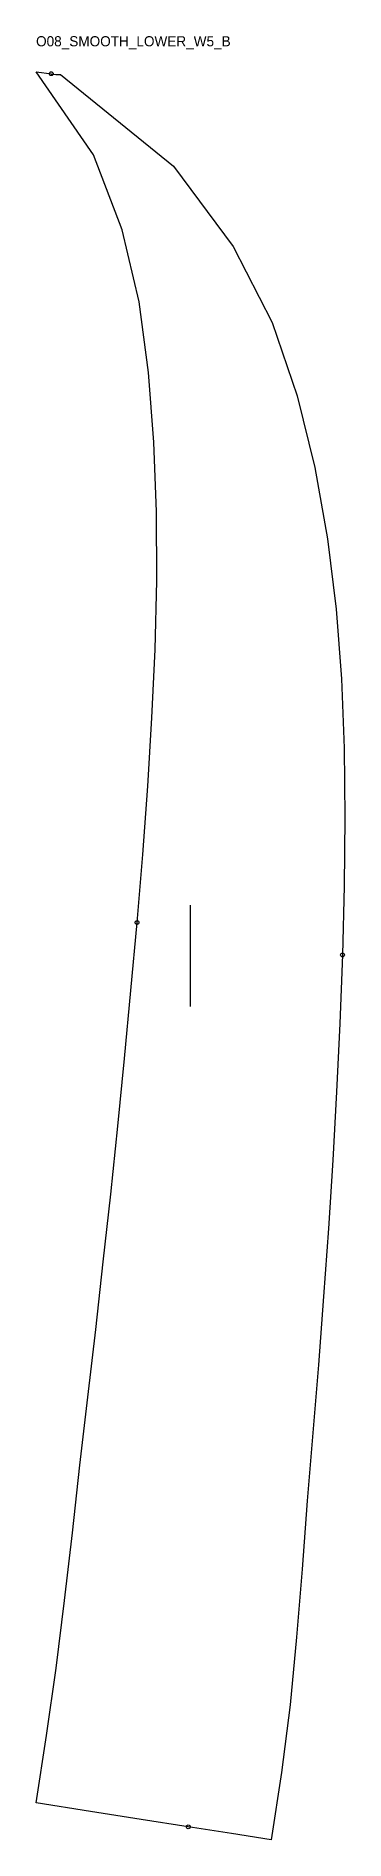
# Model space of a CAD drawing. Header units: millimetres. Extents: x 0 to 243, y -29 to 1392.
import ezdxf

# ---------------------------------------------------------------- set-up
doc = ezdxf.new("R2010")
doc.units = ezdxf.units.MM
for name, color, linetype in [('CUT', 1, 'Continuous'), ('GRAIN', 3, 'Continuous'), ('ID', 7, 'Continuous'), ('NOTCH', 2, 'Continuous'), ('SEAM', 5, 'Continuous')]:
    doc.layers.add(name, color=color, linetype=linetype)

msp = doc.modelspace()

# ---------------------------------------------------------------- linework, layer by layer
at = {"layer": 'CUT'}
msp.add_lwpolyline([(0, 0), (8.3, 53), (15.9, 106.1), (22.5, 159.4), (28.6, 212.8), (34.6, 266.1), (40.8, 319.5), (47, 372.8), (53, 426.2), (58.8, 479.6), (64.4, 533), (69.7, 586.5), (74.8, 640), (79.6, 693.6), (84.1, 747.2), (88, 800.9), (91.3, 854.7), (93.8, 908.6), (95.1, 962.8), (94.8, 1017.2), (92.7, 1071.9), (88.6, 1126.9), (81.3, 1182.5), (67.8, 1239.4), (45.2, 1298.3), (0, 1363.9), (4.3, 1363.3), (8.3, 1362.8), (12, 1362.3), (15.5, 1361.8), (19.2, 1361.6), (108.4, 1289.4), (155.4, 1226.1), (186.2, 1166.3), (205.8, 1108.6), (219.6, 1052), (229.8, 995.9), (236.6, 940.5), (240.8, 885.5), (242.8, 830.8), (243.4, 776.4), (242.9, 722.1), (241.5, 668), (239.4, 614), (236.8, 560.1), (233.8, 506.3), (230.4, 452.5), (226.6, 398.8), (222.5, 345.1), (218.1, 291.5), (213.6, 237.9), (209.6, 184.2), (205.3, 130.6), (200.2, 77.1), (193.4, 23.8), (185.3, -29.3), (153.9, -24.3), (120, -18.9), (82.9, -13.1), (42.8, -6.8), (0, 0)], close=True, dxfattribs=at)
at = {"layer": 'GRAIN'}
msp.add_line((121.7, 627.3), (121.7, 707.3), dxfattribs=at)
at = {"layer": 'NOTCH'}
for centre in [(12, 1362.3), (79.6, 693.6), (241.5, 668), (120, -18.9)]:
    msp.add_circle(centre, 1.5, dxfattribs=at)
at = {"layer": 'SEAM'}
msp.add_lwpolyline([(0, 0), (8.3, 53), (15.9, 106.1), (22.5, 159.4), (28.6, 212.8), (34.6, 266.1), (40.8, 319.5), (47, 372.8), (53, 426.2), (58.8, 479.6), (64.4, 533), (69.7, 586.5), (74.8, 640), (79.6, 693.6), (84.1, 747.2), (88, 800.9), (91.3, 854.7), (93.8, 908.6), (95.1, 962.8), (94.8, 1017.2), (92.7, 1071.9), (88.6, 1126.9), (81.3, 1182.5), (67.8, 1239.4), (45.2, 1298.3), (0, 1363.9), (4.3, 1363.3), (8.3, 1362.8), (12, 1362.3), (15.5, 1361.8), (19.2, 1361.6), (108.4, 1289.4), (155.4, 1226.1), (186.2, 1166.3), (205.8, 1108.6), (219.6, 1052), (229.8, 995.9), (236.6, 940.5), (240.8, 885.5), (242.8, 830.8), (243.4, 776.4), (242.9, 722.1), (241.5, 668), (239.4, 614), (236.8, 560.1), (233.8, 506.3), (230.4, 452.5), (226.6, 398.8), (222.5, 345.1), (218.1, 291.5), (213.6, 237.9), (209.6, 184.2), (205.3, 130.6), (200.2, 77.1), (193.4, 23.8), (185.3, -29.3), (153.9, -24.3), (120, -18.9), (82.9, -13.1), (42.8, -6.8)], close=True, dxfattribs=at)

# ---------------------------------------------------------------- texts
at = {"layer": 'ID'}
msp.add_text('O08_SMOOTH_LOWER_W5_B', height=8, dxfattribs=at).set_placement((0, 1383.9))

doc.saveas('drawing.dxf')
